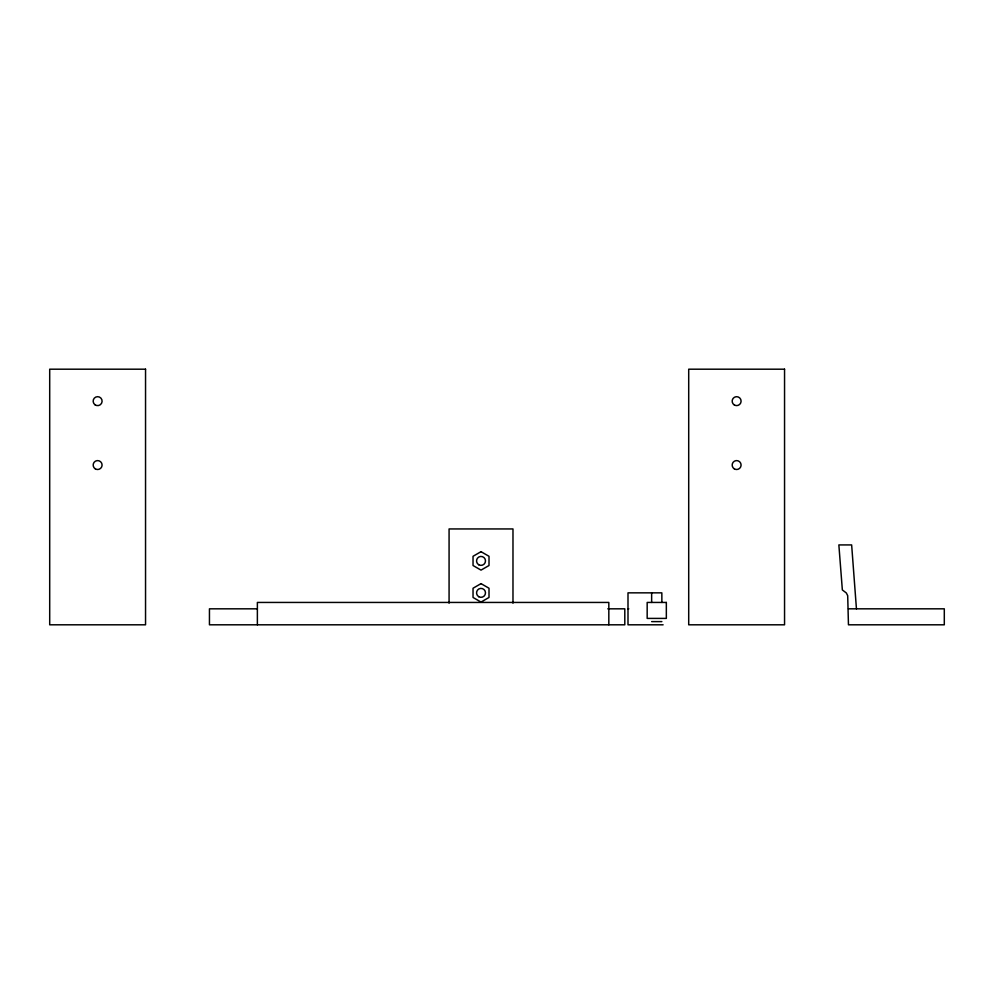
<?xml version="1.0" encoding="UTF-8"?>
<svg xmlns="http://www.w3.org/2000/svg" width="994" height="994" viewBox="0 0 994 994"><rect width="100%" height="100%" fill="white"/><g stroke="black" fill="none" stroke-linecap="round" stroke-linejoin="round"><path stroke-width="1.49" d="M257.371 608.825L209.448 608.825L209.448 624.804L624.804 624.804L624.804 608.825L607.794 608.825M627.997 608.825L628.817 608.825M848.454 608.825L944.3 608.825L944.3 624.804L848.454 624.804L847.696 595.667L846.304 592.946L842.353 589.951L838.861 544.923L851.647 544.923L856.443 608.825M651.654 621.61L661.855 621.61M663.122 624.804L627.997 624.804L627.997 592.846L661.842 592.846L661.867 602.439M651.642 592.846L651.642 602.439M608.825 624.804L608.825 602.439L257.371 602.439L257.371 624.804M512.979 603.159L512.979 528.945L449.077 528.945L449.077 603.159M481.021 551.682L473.032 556.292L473.032 565.511L481.021 570.121L489.011 565.511L489.011 556.292L481.021 551.682M481.021 583.627L473.032 588.237L473.032 597.456L481.021 602.078L489.011 597.456L489.011 588.237L481.021 583.627M145.546 369.196L49.7 369.196L49.7 624.804L145.546 624.804L145.546 369.196M784.552 369.196L688.705 369.196L688.705 624.804L784.552 624.804L784.552 369.196M666.34 602.439L647.169 602.439L647.169 618.405L666.34 618.405L666.34 602.439M95.387 468.919A4.473 4.473 0 0 0 102.096 465.055A4.473 4.473 0 0 0 95.387 461.179A4.473 4.473 0 0 0 95.387 468.919M95.051 404.806A4.473 4.473 0 0 0 102.084 401.551A4.473 4.473 0 0 0 95.747 397.091A4.473 4.473 0 0 0 95.051 404.806M734.392 468.919A4.473 4.473 0 0 0 741.102 465.055A4.473 4.473 0 0 0 734.392 461.179A4.473 4.473 0 0 0 734.392 468.919M734.392 405.018A4.473 4.473 0 0 0 741.102 401.154A4.473 4.473 0 0 0 734.392 397.277A4.473 4.473 0 0 0 734.392 405.018M478.785 596.723A4.473 4.473 0 0 0 485.494 592.846A4.473 4.473 0 0 0 478.785 588.982A4.473 4.473 0 0 0 478.785 596.723M478.785 564.778A4.473 4.473 0 0 0 485.494 560.902A4.473 4.473 0 0 0 478.785 557.025A4.473 4.473 0 0 0 478.785 564.778"/></g></svg>
